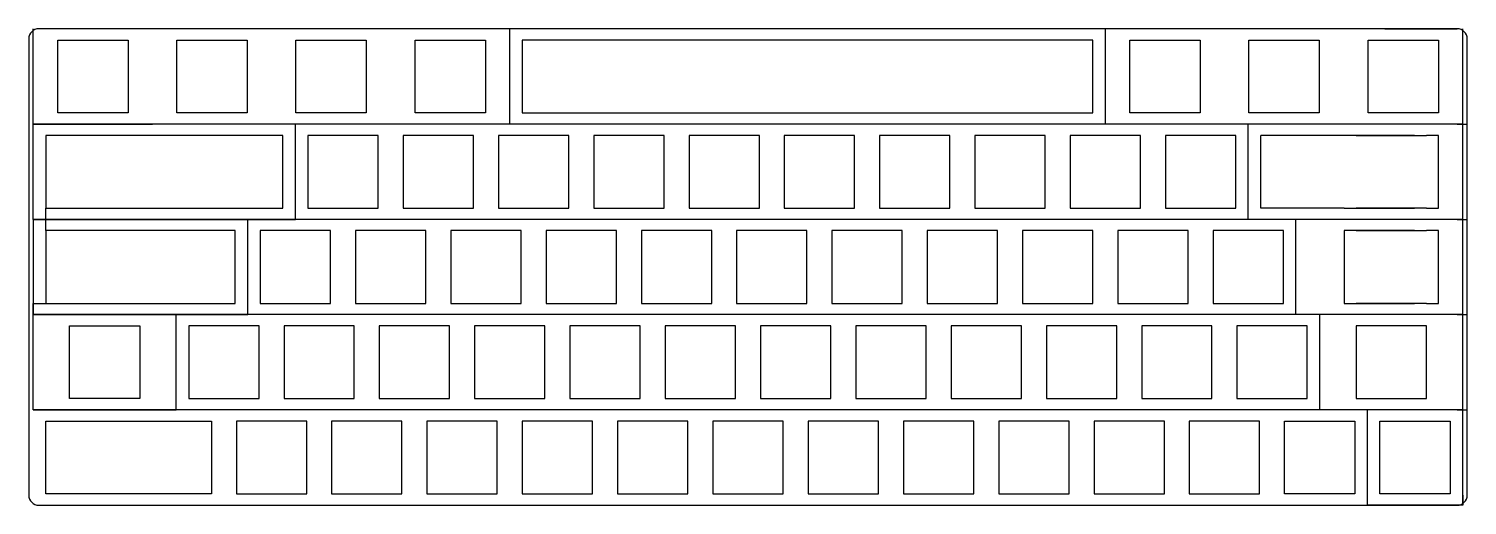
# Model space of a CAD drawing. Header units: millimetres. Extents: x -143 to 143, y -48 to 47.
import ezdxf

# ---------------------------------------------------------------- set-up
doc = ezdxf.new("R2010")
doc.units = ezdxf.units.MM
doc.layers.get('0').update_dxf_attribs({"linetype": 'CONTINUOUS'})

msp = doc.modelspace()

# ---------------------------------------------------------------- linework, layer by layer
for p, q in [((-142.5, 28.5), (-142.5, 47.5)), ((-47.5, 28.5), (-47.5, 47.5)), ((71.25, 28.5), (71.25, 47.5)), ((127, 47.5), (141.4, 47.5)), ((142.5, -45.5), (142.5, 47.5)), ((-142.5, 28.5), (-142.5, 30.75)), ((142.5, 28.5), (-142.5, 28.5)), ((-142.5, 9.5), (-142.5, 28.5)), ((-142.5, 28.5), (-118.75, 28.5)), ((-90.25, 9.5), (-90.25, 28.5)), ((71.25, 28.5), (-47.5, 28.5)), ((142.5, 28.5), (71.25, 28.5)), ((99.75, 9.5), (99.75, 28.5)), ((102.24, 11.75), (102.24, 26.25)), ((118.87, 26.25), (102.24, 26.25)), ((142.5, 28.5), (118.75, 28.5)), ((132.89, 26.25), (118.87, 26.25)), ((121.24, 26.25), (135.26, 26.25)), ((137.64, 26.25), (135.26, 26.25)), ((137.64, 11.75), (137.64, 26.25)), ((141.4, 28.5), (143.4, 28.5)), ((-140.01, 7.25), (-140.01, 11.75)), ((99.75, 9.5), (99.75, 11.75)), ((118.87, 11.75), (102.24, 11.75)), ((118.87, 11.75), (132.89, 11.75)), ((135.26, 11.75), (121.24, 11.75)), ((135.26, 11.75), (137.64, 11.75)), ((142.5, 9.5), (-142.5, 9.5)), ((-142.5, 9.5), (-142.5, -9.5)), ((-142.5, 9.5), (-90.25, 9.5)), ((-99.75, -9.5), (-99.75, 9.5)), ((142.5, 9.5), (99.75, 9.5)), ((109.25, -9.5), (109.25, 9.5)), ((141.4, 9.5), (143.4, 9.5)), ((132.89, 7.25), (118.87, 7.25)), ((118.87, 7.25), (118.87, -7.25)), ((121.24, 7.25), (135.26, 7.25)), ((137.64, 7.25), (135.26, 7.25)), ((137.64, -7.25), (137.64, 7.25)), ((-142.5, -9.5), (-142.5, -7.25)), ((-142.5, -7.25), (-140.01, -7.25)), ((109.25, -9.5), (109.25, -7.25)), ((118.87, -7.25), (132.89, -7.25)), ((135.26, -7.25), (121.24, -7.25)), ((135.26, -7.25), (137.64, -7.25)), ((142.5, -9.5), (142.5, -7.25)), ((142.5, -9.5), (-142.5, -9.5)), ((-142.5, -28.5), (-142.5, -9.5)), ((-142.5, -9.5), (-99.75, -9.5)), ((-114, -28.5), (-114, -9.5)), ((142.5, -9.5), (109.25, -9.5)), ((114, -28.5), (114, -9.5)), ((141.4, -9.5), (143.4, -9.5)), ((142.5, -28.5), (-142.5, -28.5)), ((-142.5, -28.5), (-114, -28.5)), ((-142.5, -28.5), (-135.26, -28.5)), ((142.5, -28.5), (114, -28.5)), ((123.5, -47.5), (123.5, -28.5)), ((142.5, -28.5), (135.26, -28.5)), ((141.4, -28.5), (143.4, -28.5)), ((-102.01, -30.75), (-102.01, -45.25)), ((-87.99, -30.75), (-102.01, -30.75)), ((-87.99, -45.25), (-87.99, -30.75)), ((-68.99, -30.75), (-83.01, -30.75)), ((-83.01, -30.75), (-83.01, -45.25)), ((-68.99, -45.25), (-68.99, -30.75)), ((-64.01, -30.75), (-64.01, -45.25)), ((-49.99, -30.75), (-64.01, -30.75)), ((-49.99, -45.25), (-49.99, -30.75)), ((-45.01, -30.75), (-45.01, -45.25)), ((-30.99, -30.75), (-45.01, -30.75)), ((-30.99, -45.25), (-30.99, -30.75)), ((-11.99, -30.75), (-26.01, -30.75)), ((-26.01, -30.75), (-26.01, -45.25)), ((-11.99, -45.25), (-11.99, -30.75)), ((-7.01, -30.75), (-7.01, -45.25)), ((7.01, -30.75), (-7.01, -30.75)), ((7.01, -45.25), (7.01, -30.75)), ((11.99, -30.75), (11.99, -45.25)), ((26.01, -30.75), (11.99, -30.75)), ((26.01, -45.25), (26.01, -30.75)), ((45.01, -30.75), (30.99, -30.75)), ((30.99, -30.75), (30.99, -45.25)), ((45.01, -45.25), (45.01, -30.75)), ((49.99, -30.75), (49.99, -45.25)), ((64.01, -30.75), (49.99, -30.75)), ((64.01, -45.25), (64.01, -30.75)), ((68.99, -30.75), (68.99, -45.25)), ((83.01, -30.75), (68.99, -30.75)), ((83.01, -45.25), (83.01, -30.75)), ((87.99, -30.75), (87.99, -45.25)), ((102.01, -30.75), (87.99, -30.75)), ((102.01, -45.25), (102.01, -30.75)), ((-102.01, -45.25), (-87.99, -45.25)), ((-83.01, -45.25), (-68.99, -45.25)), ((-64.01, -45.25), (-49.99, -45.25)), ((-45.01, -45.25), (-30.99, -45.25)), ((-26.01, -45.25), (-11.99, -45.25)), ((-7.01, -45.25), (7.01, -45.25)), ((11.99, -45.25), (26.01, -45.25)), ((30.99, -45.25), (45.01, -45.25)), ((49.99, -45.25), (64.01, -45.25)), ((68.99, -45.25), (83.01, -45.25)), ((87.99, -45.25), (102.01, -45.25)), ((142.5, -47.5), (142.5, -45.25)), ((142.5, -45.5), (142.5, -47.5)), ((142.5, -47.5), (123.5, -47.5)), ((142.5, -47.5), (140.01, -47.5))]:
    msp.add_line(p, q)
msp.add_lwpolyline([(-141.4, -47.5), (141.4, -47.5, 0.414214), (143.4, -45.5), (143.4, 45.5, 0.414214), (141.4, 47.5), (-141.4, 47.5, 0.414214), (-143.4, 45.5), (-143.4, -45.5, 0.414214)], format="xyb", close=True)
for points in [[(-123.61, 30.75), (-137.63, 30.75), (-137.63, 45.25), (-123.61, 45.25)], [(-99.86, 30.75), (-113.88, 30.75), (-113.88, 45.25), (-99.86, 45.25)], [(-76.11, 30.75), (-90.13, 30.75), (-90.13, 45.25), (-76.11, 45.25)], [(-52.36, 30.75), (-66.38, 30.75), (-66.38, 45.25), (-52.36, 45.25)], [(-45.01, 30.75), (68.76, 30.75), (68.76, 45.25), (-45.01, 45.25)], [(90.14, 30.75), (76.12, 30.75), (76.12, 45.25), (90.14, 45.25)], [(113.89, 30.75), (99.87, 30.75), (99.87, 45.25), (113.89, 45.25)], [(137.64, 30.75), (123.62, 30.75), (123.62, 45.25), (137.64, 45.25)], [(-140.01, 11.75), (-92.74, 11.75), (-92.74, 26.25), (-140.01, 26.25)], [(-73.74, 11.75), (-73.74, 26.25), (-87.76, 26.25), (-87.76, 11.75)], [(-68.76, 11.75), (-54.74, 11.75), (-54.74, 26.25), (-68.76, 26.25)], [(-35.74, 11.75), (-35.74, 26.25), (-49.76, 26.25), (-49.76, 11.75)], [(-16.74, 11.75), (-16.74, 26.25), (-30.76, 26.25), (-30.76, 11.75)], [(2.26, 11.75), (2.26, 26.25), (-11.76, 26.25), (-11.76, 11.75)], [(7.24, 11.75), (21.26, 11.75), (21.26, 26.25), (7.24, 26.25)], [(40.26, 11.75), (40.26, 26.25), (26.24, 26.25), (26.24, 11.75)], [(59.26, 11.75), (59.26, 26.25), (45.24, 26.25), (45.24, 11.75)], [(64.24, 11.75), (78.26, 11.75), (78.26, 26.25), (64.24, 26.25)], [(83.24, 11.75), (97.26, 11.75), (97.26, 26.25), (83.24, 26.25)], [(-140.01, -7.25), (-102.24, -7.25), (-102.24, 7.25), (-140.01, 7.25)], [(-83.24, 7.25), (-97.26, 7.25), (-97.26, -7.25), (-83.24, -7.25)], [(-64.24, -7.25), (-64.24, 7.25), (-78.26, 7.25), (-78.26, -7.25)], [(-59.26, -7.25), (-45.24, -7.25), (-45.24, 7.25), (-59.26, 7.25)], [(-40.26, -7.25), (-26.24, -7.25), (-26.24, 7.25), (-40.26, 7.25)], [(-7.24, 7.25), (-21.26, 7.25), (-21.26, -7.25), (-7.24, -7.25)], [(11.76, -7.25), (11.76, 7.25), (-2.26, 7.25), (-2.26, -7.25)], [(30.76, -7.25), (30.76, 7.25), (16.74, 7.25), (16.74, -7.25)], [(49.76, -7.25), (49.76, 7.25), (35.74, 7.25), (35.74, -7.25)], [(54.74, -7.25), (68.76, -7.25), (68.76, 7.25), (54.74, 7.25)], [(73.74, -7.25), (87.76, -7.25), (87.76, 7.25), (73.74, 7.25)], [(92.74, -7.25), (106.76, -7.25), (106.76, 7.25), (92.74, 7.25)], [(-121.24, -26.25), (-135.26, -26.25), (-135.26, -11.75), (-121.24, -11.75)], [(-97.49, -26.25), (-97.49, -11.75), (-111.51, -11.75), (-111.51, -26.25)], [(-78.49, -11.75), (-92.51, -11.75), (-92.51, -26.25), (-78.49, -26.25)], [(-59.49, -26.25), (-59.49, -11.75), (-73.51, -11.75), (-73.51, -26.25)], [(-54.51, -26.25), (-40.49, -26.25), (-40.49, -11.75), (-54.51, -11.75)], [(-21.49, -26.25), (-21.49, -11.75), (-35.51, -11.75), (-35.51, -26.25)], [(-2.49, -26.25), (-2.49, -11.75), (-16.51, -11.75), (-16.51, -26.25)], [(16.51, -26.25), (16.51, -11.75), (2.49, -11.75), (2.49, -26.25)], [(21.49, -26.25), (35.51, -26.25), (35.51, -11.75), (21.49, -11.75)], [(54.51, -26.25), (54.51, -11.75), (40.49, -11.75), (40.49, -26.25)], [(59.49, -26.25), (73.51, -26.25), (73.51, -11.75), (59.49, -11.75)], [(78.49, -26.25), (92.51, -26.25), (92.51, -11.75), (78.49, -11.75)], [(97.49, -26.25), (111.51, -26.25), (111.51, -11.75), (97.49, -11.75)], [(121.24, -26.25), (135.26, -26.25), (135.26, -11.75), (121.24, -11.75)], [(-106.99, -30.75), (-106.99, -45.25), (-121.01, -45.25), (-125.99, -45.25), (-140.01, -45.25), (-140.01, -30.75), (-125.99, -30.75), (-121.01, -30.75)], [(121.01, -45.25), (106.99, -45.25), (106.99, -30.75), (121.01, -30.75)], [(121.01, -45.25), (106.99, -45.25), (106.99, -30.75), (121.01, -30.75)], [(125.99, -30.75), (140.01, -30.75), (140.01, -45.25), (125.99, -45.25)]]:
    msp.add_lwpolyline(points, close=True)

doc.saveas('drawing.dxf')
